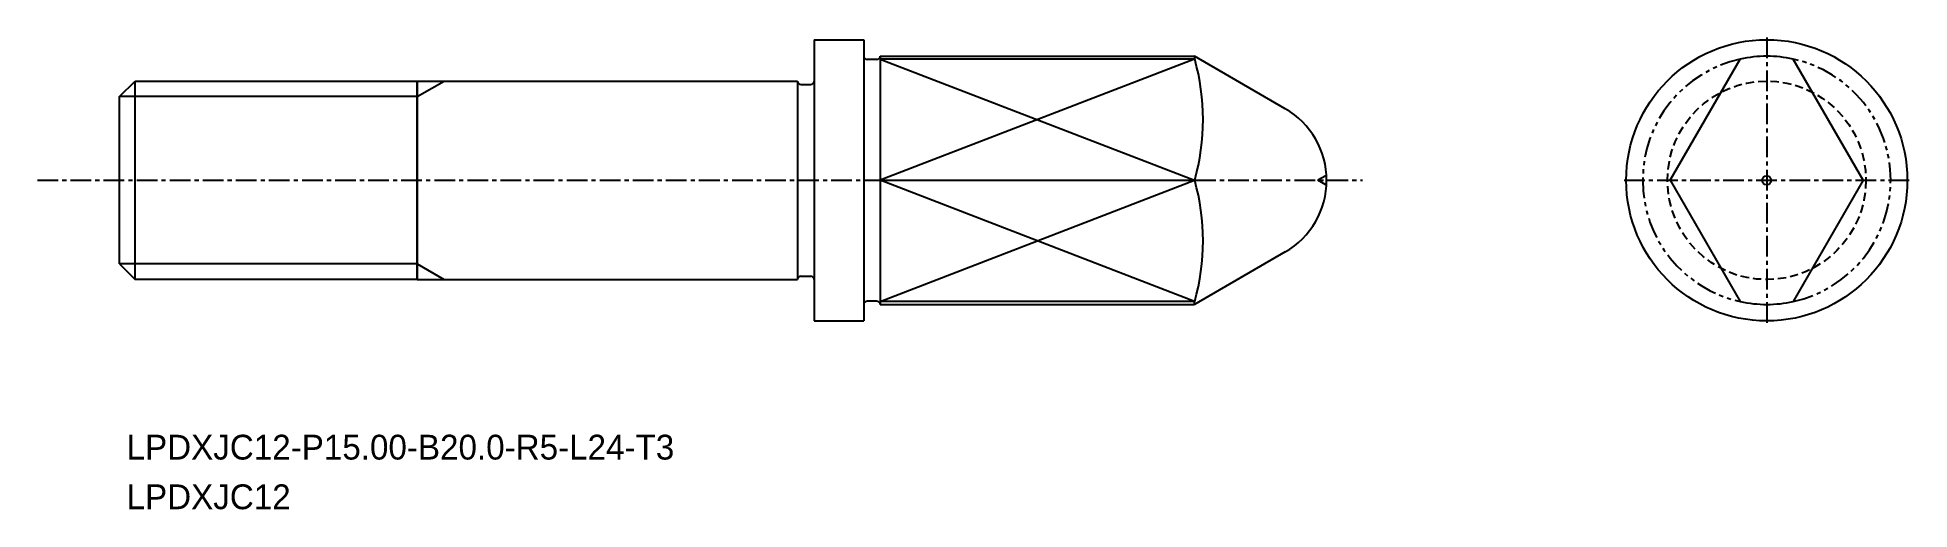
# Model space of a CAD drawing. Extents: x -1603 to -1490, y -799 to -770.
import ezdxf

# ---------------------------------------------------------------- set-up
doc = ezdxf.new("R2010")
doc.units = 0
for name, pattern in [('CENTER', [2, 1.25, -0.25, 0.25, -0.25]), ('DASHED', [0.75, 0.5, -0.25]), ('PHANTOM', [2.5, 1.25, -0.25, 0.25, -0.25, 0.25, -0.25])]:
    doc.linetypes.add(name, pattern=pattern)
doc.layers.get('0').update_dxf_attribs({"linetype": 'CONTINUOUS'})
doc.layers.add('CENTER', color=1, linetype='CENTER')

msp = doc.modelspace()

# ---------------------------------------------------------------- linework, layer by layer
at = {"color": 7, "linetype": 'CONTINUOUS'}
for p, q in [((-1556.18, -770.2), (-1556.18, -787.2)), ((-1556.18, -770.2), (-1553.18, -770.2)), ((-1552.38, -771.4), (-1552.98, -771.4)), ((-1552.18, -771.2), (-1533.18, -771.2)), ((-1552.18, -771.2), (-1552.18, -786.2)), ((-1504.41, -778.7), (-1500.18, -771.37)), ((-1492.75, -778.7), (-1496.98, -771.37)), ((-1598.18, -773.64), (-1597.23, -772.7)), ((-1597.23, -772.7), (-1580.18, -772.7)), ((-1597.23, -784.7), (-1597.23, -772.7)), ((-1580.18, -772.7), (-1580.18, -784.7)), ((-1580.18, -784.7), (-1580.18, -772.7)), ((-1580.18, -772.7), (-1557.18, -772.7)), ((-1557.18, -772.7), (-1557.18, -784.7)), ((-1556.98, -772.9), (-1556.38, -772.9)), ((-1598.18, -783.75), (-1598.18, -773.64)), ((-1552.18, -778.7), (-1533.18, -778.7)), ((-1504.41, -778.7), (-1500.18, -786.02)), ((-1492.75, -778.7), (-1496.98, -786.02)), ((-1598.18, -783.75), (-1597.23, -784.7)), ((-1580.18, -784.7), (-1597.23, -784.7)), ((-1580.18, -784.7), (-1557.18, -784.7)), ((-1556.98, -784.5), (-1556.38, -784.5)), ((-1552.38, -786), (-1552.98, -786)), ((-1552.18, -786.2), (-1533.18, -786.2)), ((-1556.18, -787.2), (-1553.18, -787.2))]:
    msp.add_line(p, q, dxfattribs=at)
at = {"linetype": 'CONTINUOUS'}
for p, q in [((-1553.18, -770.2), (-1553.18, -787.2)), ((-1533.18, -771.37), (-1552.18, -771.37)), ((-1527.69, -774.37), (-1533.18, -771.2)), ((-1533.18, -771.2), (-1533.18, -771.37)), ((-1527.69, -783.03), (-1533.18, -786.2)), ((-1533.18, -786.02), (-1552.18, -786.02)), ((-1533.18, -786.2), (-1533.18, -786.02))]:
    msp.add_line(p, q, dxfattribs=at)
at = {"color": 3, "linetype": 'CONTINUOUS'}
for p, q in [((-1533.18, -771.37), (-1552.18, -778.7)), ((-1552.18, -771.37), (-1533.18, -778.7)), ((-1580.18, -773.64), (-1578.54, -772.7)), ((-1580.18, -773.64), (-1598.18, -773.64)), ((-1533.18, -786.02), (-1552.18, -778.7)), ((-1552.18, -786.02), (-1533.18, -778.7)), ((-1580.18, -783.75), (-1598.18, -783.75)), ((-1580.18, -783.75), (-1578.54, -784.7))]:
    msp.add_line(p, q, dxfattribs=at)
at = {"color": 3}
for p in [(-1525.24, -778.42), (-1525.24, -778.97)]:
    msp.add_line(p, (-1525.72, -778.7), dxfattribs=at)
at = {"linetype": 'CONTINUOUS'}
msp.add_circle((-1498.58, -778.7), 8.5, dxfattribs=at)
at = {"color": 3, "linetype": 'DASHED'}
msp.add_circle((-1498.58, -778.7), 6, dxfattribs=at)
msp.add_circle((-1498.58, -778.7), 0.276)
at = {"color": 7, "linetype": 'CONTINUOUS'}
for centre, start, end in [((-1552.98, -771.2), 180, 270), ((-1552.38, -771.2), 270, 0), ((-1556.98, -772.7), 180, 270), ((-1556.38, -772.7), 270, 0), ((-1556.98, -784.7), 90, 180), ((-1556.38, -784.7), 0, 90), ((-1552.98, -786.2), 90, 180), ((-1552.38, -786.2), 0, 90)]:
    msp.add_arc(centre, 0.2, start, end, dxfattribs=at)
at = {"linetype": 'CONTINUOUS'}
for centre, radius, start, end in [((-1546.11, -775.03), 13.45, 344.191, 15.809), ((-1530.19, -778.7), 5, 300, 60), ((-1546.11, -782.36), 13.45, 344.191, 15.809)]:
    msp.add_arc(centre, radius, start, end, dxfattribs=at)
at = {"color": 3, "linetype": 'PHANTOM'}
for start, end in [(102.3178, 257.6822), (282.3178, 77.6822)]:
    msp.add_arc((-1498.58, -778.7), 7.5, start, end, dxfattribs=at)
for start, end in [(77.6822, 102.3178), (257.6822, 282.3178)]:
    msp.add_arc((-1498.58, -778.7), 7.5, start, end)
at = {"layer": 'CENTER', "color": 1, "linetype": 'CENTER'}
for p, q in [((-1498.58, -770.06), (-1498.58, -787.33)), ((-1603.14, -778.7), (-1523.02, -778.7)), ((-1507.21, -778.7), (-1489.94, -778.7))]:
    msp.add_line(p, q, dxfattribs=at)

# ---------------------------------------------------------------- texts
for s, p in [('LPDXJC12-P15.00-B20.0-R5-L24-T3', (-1597.75, -795.58)), ('LPDXJC12', (-1597.75, -798.58))]:
    msp.add_text(s, height=1.5).set_placement(p)

doc.saveas('drawing.dxf')
